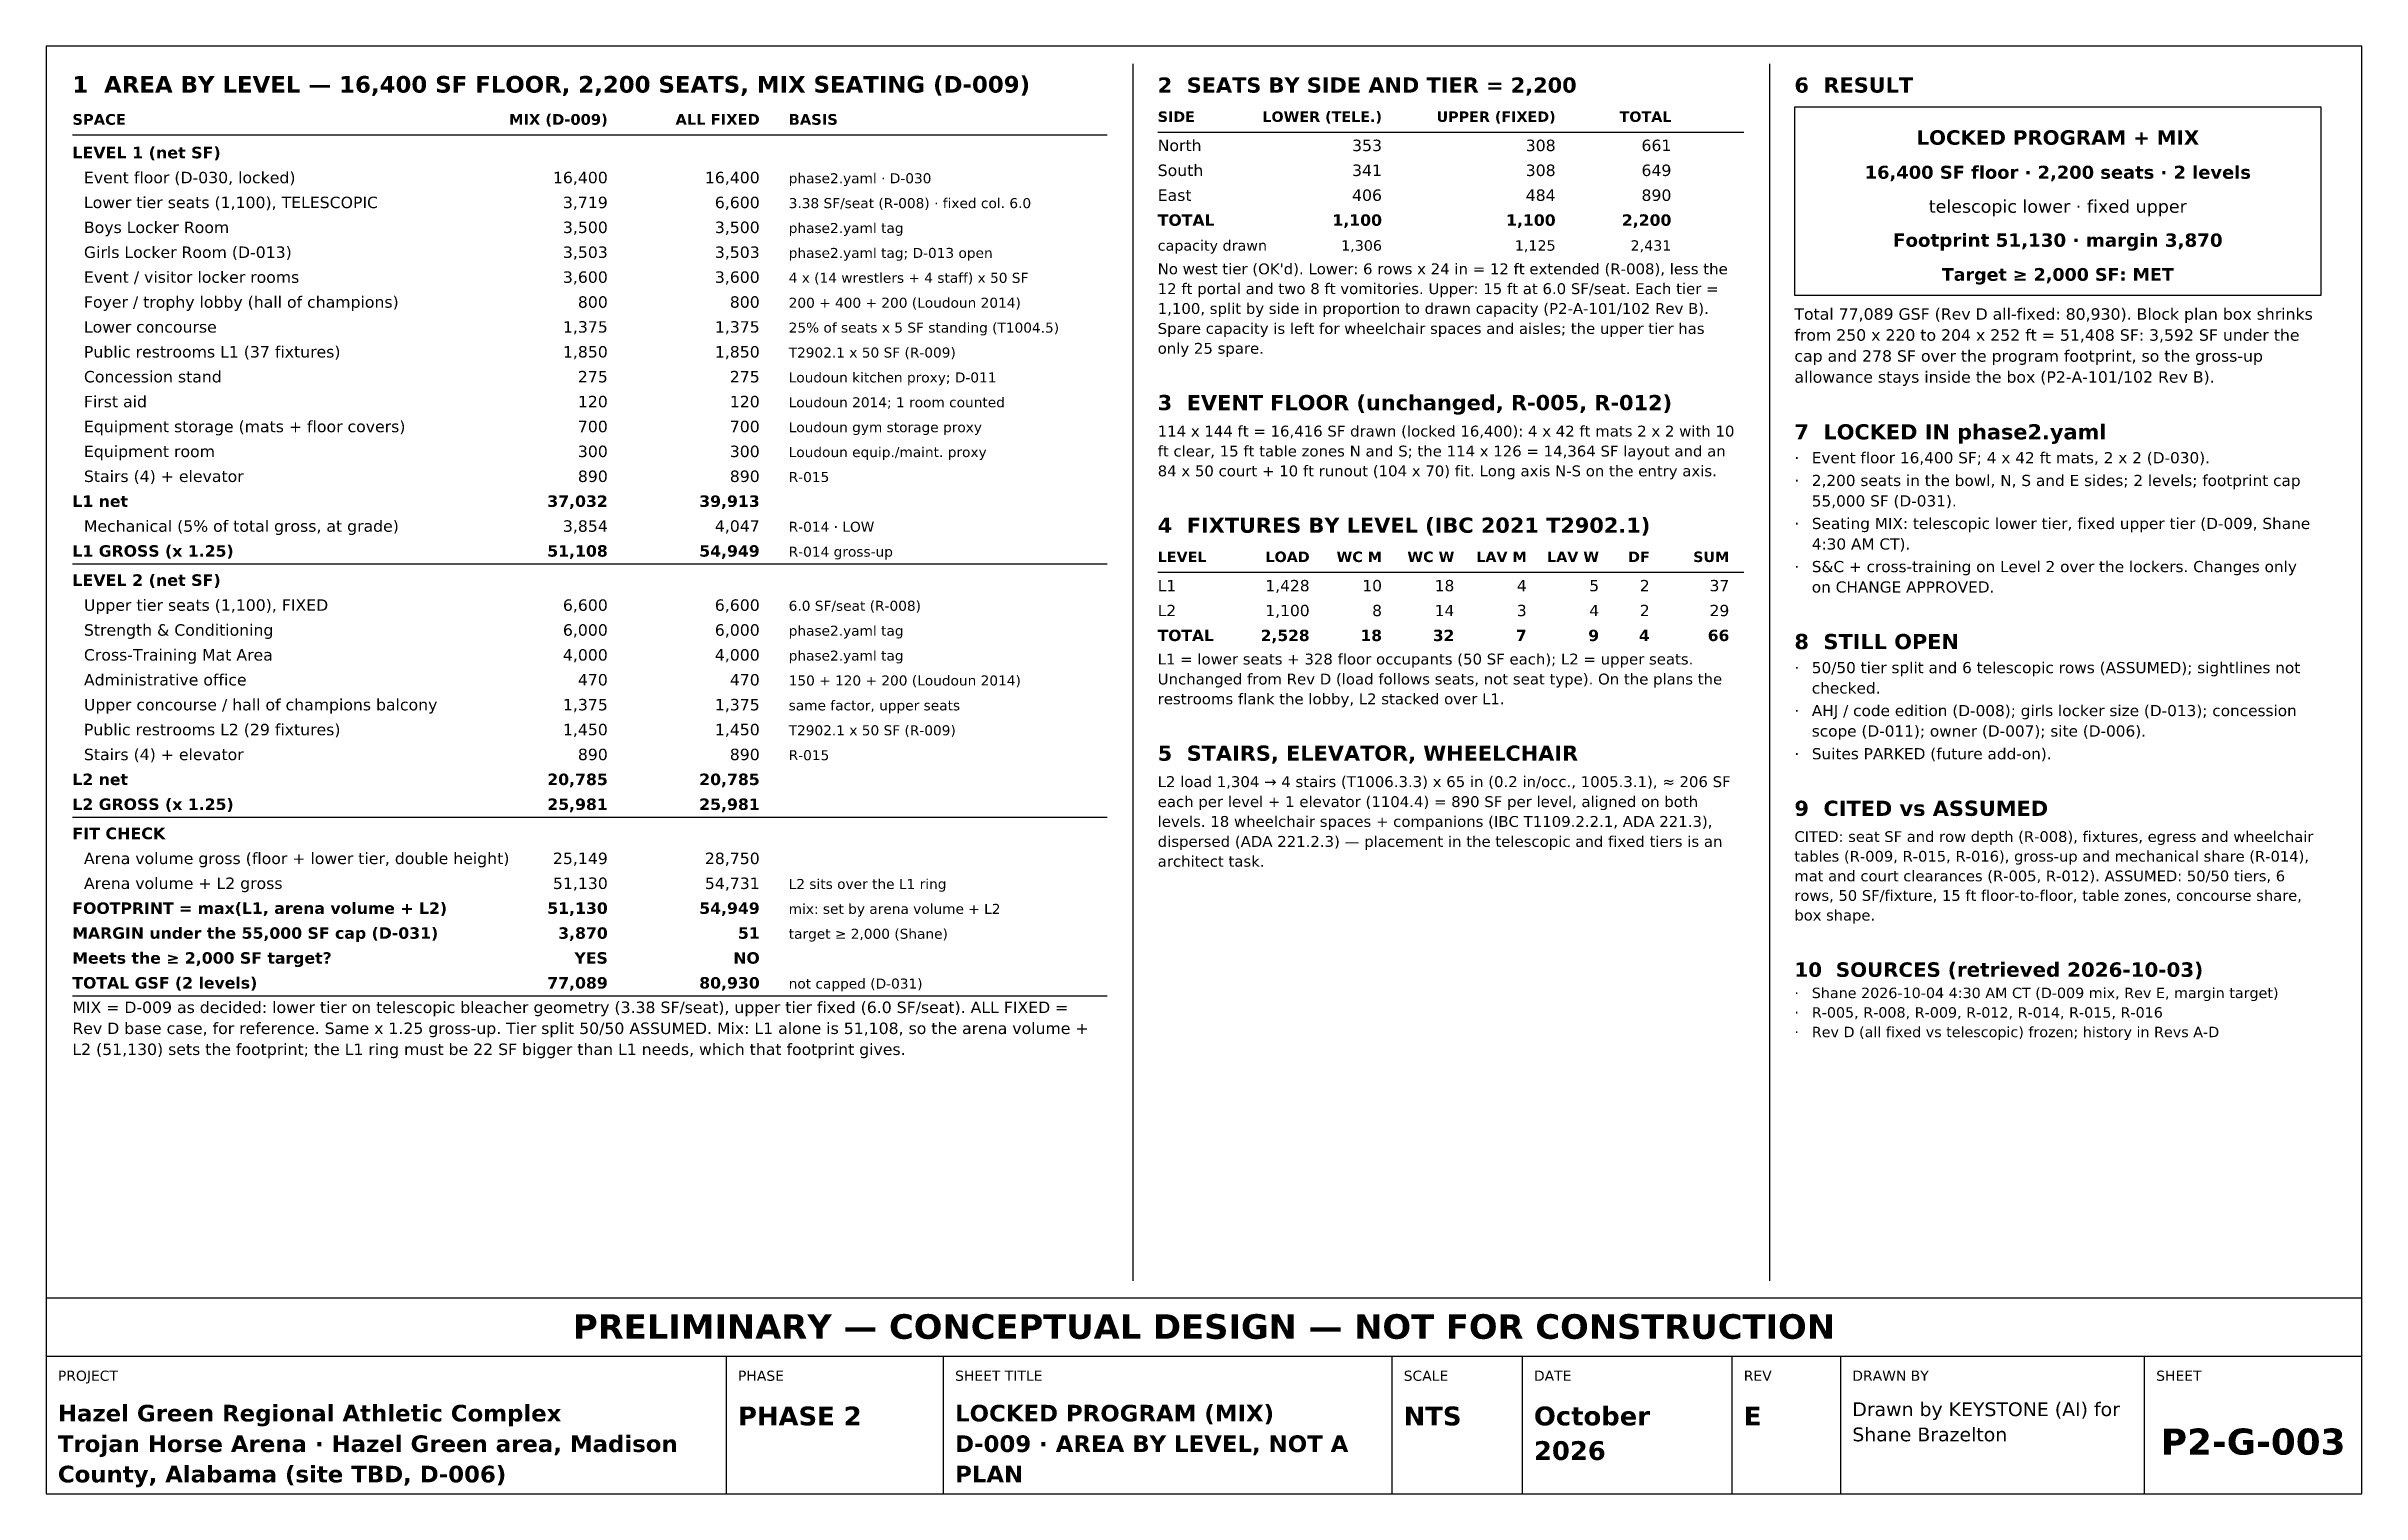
# Model space of a CAD drawing. Header units: inches. Extents: x 0.5 to 16.5, y 0.5 to 10.5.
import ezdxf
from ezdxf.enums import TextEntityAlignment as Align

# ---------------------------------------------------------------- set-up
doc = ezdxf.new("R2010")
doc.units = ezdxf.units.IN
doc.header["$MEASUREMENT"] = 0
for name, color, linetype in [('A-ANNO-TABL', 7, 'Continuous'), ('A-ANNO-TEXT', 7, 'Continuous'), ('G-ANNO-TTLB', 7, 'Continuous')]:
    doc.layers.add(name, color=color, linetype=linetype)
doc.styles.add('KS-BOLD', font='DejaVuSans-Bold.ttf')
doc.styles.add('KS-REG', font='DejaVuSans.ttf')

msp = doc.modelspace()

# ---------------------------------------------------------------- linework, layer by layer
at = {"layer": 'A-ANNO-TABL'}
for p, q in [((0.68, 9.888), (7.83, 9.888)), ((8.18, 9.908), (12.23, 9.908)), ((0.68, 6.924), (7.83, 6.924)), ((8.18, 6.867), (12.23, 6.867)), ((0.68, 5.174), (7.83, 5.174)), ((0.68, 3.94), (7.83, 3.94))]:
    msp.add_line(p, q, dxfattribs=at)
at = {"layer": 'A-ANNO-TEXT'}
for p, q in [((8.01, 1.97), (8.01, 10.38)), ((12.41, 1.97), (12.41, 10.38))]:
    msp.add_line(p, q, dxfattribs=at)
msp.add_lwpolyline([(12.58, 8.78), (16.22, 8.78), (16.22, 10.08), (12.58, 10.08)], close=True, dxfattribs=at)
at = {"layer": 'G-ANNO-TTLB'}
for p, q in [((0.5, 1.45), (16.5, 1.45)), ((5.2, 0.5), (5.2, 1.45)), ((6.7, 0.5), (6.7, 1.45)), ((9.8, 0.5), (9.8, 1.45)), ((10.7, 0.5), (10.7, 1.45)), ((12.15, 0.5), (12.15, 1.45)), ((12.9, 0.5), (12.9, 1.45)), ((15, 0.5), (15, 1.45))]:
    msp.add_line(p, q, dxfattribs=at)
for points in [[(0.5, 0.5), (16.5, 0.5), (16.5, 10.5), (0.5, 10.5)], [(0.5, 1.45), (16.5, 1.45), (16.5, 1.85), (0.5, 1.85)]]:
    msp.add_lwpolyline(points, close=True, dxfattribs=at)

# ---------------------------------------------------------------- texts
at = {"layer": 'A-ANNO-TABL'}
for s, height, style, p in [('SPACE', 0.074, 'KS-BOLD', (0.68, 9.958)), ('BASIS', 0.074, 'KS-BOLD', (5.63, 9.958)), ('SIDE', 0.072, 'KS-BOLD', (8.18, 9.978)), ('LEVEL 1 (net SF)', 0.08, 'KS-BOLD', (0.68, 9.726)), ('North', 0.079, 'KS-REG', (8.18, 9.776)), ('Event floor (D-030, locked)', 0.079, 'KS-REG', (0.76, 9.554)), ('phase2.yaml · D-030', 0.069, 'KS-REG', (5.63, 9.554)), ('South', 0.079, 'KS-REG', (8.18, 9.604)), ('Lower tier seats (1,100), TELESCOPIC', 0.079, 'KS-REG', (0.76, 9.382)), ('3.38 SF/seat (R-008) · fixed col. 6.0', 0.069, 'KS-REG', (5.63, 9.382)), ('East', 0.079, 'KS-REG', (8.18, 9.432)), ('Boys Locker Room', 0.079, 'KS-REG', (0.76, 9.21)), ('phase2.yaml tag', 0.069, 'KS-REG', (5.63, 9.21)), ('TOTAL', 0.079, 'KS-BOLD', (8.18, 9.26)), ('Girls Locker Room (D-013)', 0.079, 'KS-REG', (0.76, 9.038)), ('capacity drawn', 0.072, 'KS-REG', (8.18, 9.088)), ('phase2.yaml tag; D-013 open', 0.069, 'KS-REG', (5.63, 9.038)), ('Event / visitor locker rooms', 0.079, 'KS-REG', (0.76, 8.866)), ('4 x (14 wrestlers + 4 staff) x 50 SF', 0.069, 'KS-REG', (5.63, 8.866)), ('Foyer / trophy lobby (hall of champions)', 0.079, 'KS-REG', (0.76, 8.694)), ('200 + 400 + 200 (Loudoun 2014)', 0.069, 'KS-REG', (5.63, 8.694)), ('Lower concourse', 0.079, 'KS-REG', (0.76, 8.522)), ('25% of seats x 5 SF standing (T1004.5)', 0.069, 'KS-REG', (5.63, 8.522)), ('Public restrooms L1 (37 fixtures)', 0.079, 'KS-REG', (0.76, 8.35)), ('T2902.1 x 50 SF (R-009)', 0.069, 'KS-REG', (5.63, 8.35)), ('Concession stand', 0.079, 'KS-REG', (0.76, 8.178)), ('Loudoun kitchen proxy; D-011', 0.069, 'KS-REG', (5.63, 8.178)), ('First aid', 0.079, 'KS-REG', (0.76, 8.006)), ('Loudoun 2014; 1 room counted', 0.069, 'KS-REG', (5.63, 8.006)), ('Equipment storage (mats + floor covers)', 0.079, 'KS-REG', (0.76, 7.834)), ('Loudoun gym storage proxy', 0.069, 'KS-REG', (5.63, 7.834)), ('Equipment room', 0.079, 'KS-REG', (0.76, 7.662)), ('Loudoun equip./maint. proxy', 0.069, 'KS-REG', (5.63, 7.662)), ('Stairs (4) + elevator', 0.079, 'KS-REG', (0.76, 7.49)), ('R-015', 0.069, 'KS-REG', (5.63, 7.49)), ('L1 net', 0.079, 'KS-BOLD', (0.68, 7.318)), ('Mechanical (5% of total gross, at grade)', 0.079, 'KS-REG', (0.76, 7.146)), ('R-014 · LOW', 0.069, 'KS-REG', (5.63, 7.146)), ('L1 GROSS (x 1.25)', 0.079, 'KS-BOLD', (0.68, 6.974)), ('R-014 gross-up', 0.069, 'KS-REG', (5.63, 6.974)), ('LEVEL', 0.072, 'KS-BOLD', (8.18, 6.937)), ('LEVEL 2 (net SF)', 0.08, 'KS-BOLD', (0.68, 6.772)), ('L1', 0.078, 'KS-REG', (8.18, 6.735)), ('Upper tier seats (1,100), FIXED', 0.079, 'KS-REG', (0.76, 6.6)), ('6.0 SF/seat (R-008)', 0.069, 'KS-REG', (5.63, 6.6)), ('L2', 0.078, 'KS-REG', (8.18, 6.563)), ('Strength & Conditioning', 0.079, 'KS-REG', (0.76, 6.428)), ('phase2.yaml tag', 0.069, 'KS-REG', (5.63, 6.428)), ('TOTAL', 0.078, 'KS-BOLD', (8.18, 6.391)), ('Cross-Training Mat Area', 0.079, 'KS-REG', (0.76, 6.256)), ('phase2.yaml tag', 0.069, 'KS-REG', (5.63, 6.256)), ('Administrative office', 0.079, 'KS-REG', (0.76, 6.084)), ('150 + 120 + 200 (Loudoun 2014)', 0.069, 'KS-REG', (5.63, 6.084)), ('Upper concourse / hall of champions balcony', 0.079, 'KS-REG', (0.76, 5.912)), ('same factor, upper seats', 0.069, 'KS-REG', (5.63, 5.912)), ('Public restrooms L2 (29 fixtures)', 0.079, 'KS-REG', (0.76, 5.74)), ('T2902.1 x 50 SF (R-009)', 0.069, 'KS-REG', (5.63, 5.74)), ('Stairs (4) + elevator', 0.079, 'KS-REG', (0.76, 5.568)), ('R-015', 0.069, 'KS-REG', (5.63, 5.568)), ('L2 net', 0.079, 'KS-BOLD', (0.68, 5.396)), ('L2 GROSS (x 1.25)', 0.079, 'KS-BOLD', (0.68, 5.224)), ('FIT CHECK', 0.08, 'KS-BOLD', (0.68, 5.022)), ('Arena volume gross (floor + lower tier, double height)', 0.079, 'KS-REG', (0.76, 4.85)), ('Arena volume + L2 gross', 0.079, 'KS-REG', (0.76, 4.678)), ('L2 sits over the L1 ring', 0.069, 'KS-REG', (5.63, 4.678)), ('FOOTPRINT = max(L1, arena volume + L2)', 0.079, 'KS-BOLD', (0.68, 4.506)), ('mix: set by arena volume + L2', 0.069, 'KS-REG', (5.63, 4.506)), ('MARGIN under the 55,000 SF cap (D-031)', 0.079, 'KS-BOLD', (0.68, 4.334)), ('target ≥ 2,000 (Shane)', 0.069, 'KS-REG', (5.63, 4.334)), ('Meets the ≥ 2,000 SF target?', 0.079, 'KS-BOLD', (0.68, 4.162)), ('TOTAL GSF (2 levels)', 0.079, 'KS-BOLD', (0.68, 3.99)), ('not capped (D-031)', 0.069, 'KS-REG', (5.63, 3.99))]:
    msp.add_text(s, height=height, dxfattribs=dict(at, style=style)).set_placement(p)
for s, height, style, p in [('MIX (D-009)', 0.074, 'KS-BOLD', (4.38, 9.958)), ('ALL FIXED', 0.074, 'KS-BOLD', (5.43, 9.958)), ('LOWER (TELE.)', 0.072, 'KS-BOLD', (9.73, 9.978)), ('UPPER (FIXED)', 0.072, 'KS-BOLD', (10.93, 9.978)), ('TOTAL', 0.072, 'KS-BOLD', (11.73, 9.978)), ('353', 0.079, 'KS-REG', (9.73, 9.776)), ('308', 0.079, 'KS-REG', (10.93, 9.776)), ('661', 0.079, 'KS-REG', (11.73, 9.776)), ('16,400', 0.079, 'KS-REG', (4.38, 9.554)), ('16,400', 0.079, 'KS-REG', (5.43, 9.554)), ('341', 0.079, 'KS-REG', (9.73, 9.604)), ('308', 0.079, 'KS-REG', (10.93, 9.604)), ('649', 0.079, 'KS-REG', (11.73, 9.604)), ('3,719', 0.079, 'KS-REG', (4.38, 9.382)), ('6,600', 0.079, 'KS-REG', (5.43, 9.382)), ('406', 0.079, 'KS-REG', (9.73, 9.432)), ('484', 0.079, 'KS-REG', (10.93, 9.432)), ('890', 0.079, 'KS-REG', (11.73, 9.432)), ('3,500', 0.079, 'KS-REG', (4.38, 9.21)), ('3,500', 0.079, 'KS-REG', (5.43, 9.21)), ('1,100', 0.079, 'KS-BOLD', (9.73, 9.26)), ('1,100', 0.079, 'KS-BOLD', (10.93, 9.26)), ('2,200', 0.079, 'KS-BOLD', (11.73, 9.26)), ('1,306', 0.072, 'KS-REG', (9.73, 9.088)), ('1,125', 0.072, 'KS-REG', (10.93, 9.088)), ('2,431', 0.072, 'KS-REG', (11.73, 9.088)), ('3,503', 0.079, 'KS-REG', (4.38, 9.038)), ('3,503', 0.079, 'KS-REG', (5.43, 9.038)), ('3,600', 0.079, 'KS-REG', (4.38, 8.866)), ('3,600', 0.079, 'KS-REG', (5.43, 8.866)), ('800', 0.079, 'KS-REG', (4.38, 8.694)), ('800', 0.079, 'KS-REG', (5.43, 8.694)), ('1,375', 0.079, 'KS-REG', (4.38, 8.522)), ('1,375', 0.079, 'KS-REG', (5.43, 8.522)), ('1,850', 0.079, 'KS-REG', (4.38, 8.35)), ('1,850', 0.079, 'KS-REG', (5.43, 8.35)), ('275', 0.079, 'KS-REG', (4.38, 8.178)), ('275', 0.079, 'KS-REG', (5.43, 8.178)), ('120', 0.079, 'KS-REG', (4.38, 8.006)), ('120', 0.079, 'KS-REG', (5.43, 8.006)), ('700', 0.079, 'KS-REG', (4.38, 7.834)), ('700', 0.079, 'KS-REG', (5.43, 7.834)), ('300', 0.079, 'KS-REG', (4.38, 7.662)), ('300', 0.079, 'KS-REG', (5.43, 7.662)), ('890', 0.079, 'KS-REG', (4.38, 7.49)), ('890', 0.079, 'KS-REG', (5.43, 7.49)), ('37,032', 0.079, 'KS-BOLD', (4.38, 7.318)), ('39,913', 0.079, 'KS-BOLD', (5.43, 7.318)), ('3,854', 0.079, 'KS-REG', (4.38, 7.146)), ('4,047', 0.079, 'KS-REG', (5.43, 7.146)), ('51,108', 0.079, 'KS-BOLD', (4.38, 6.974)), ('54,949', 0.079, 'KS-BOLD', (5.43, 6.974)), ('LOAD', 0.072, 'KS-BOLD', (9.23, 6.937)), ('WC M', 0.072, 'KS-BOLD', (9.73, 6.937)), ('WC W', 0.072, 'KS-BOLD', (10.23, 6.937)), ('LAV M', 0.072, 'KS-BOLD', (10.73, 6.937)), ('LAV W', 0.072, 'KS-BOLD', (11.23, 6.937)), ('DF', 0.072, 'KS-BOLD', (11.58, 6.937)), ('SUM', 0.072, 'KS-BOLD', (12.13, 6.937)), ('1,428', 0.078, 'KS-REG', (9.23, 6.735)), ('10', 0.078, 'KS-REG', (9.73, 6.735)), ('18', 0.078, 'KS-REG', (10.23, 6.735)), ('4', 0.078, 'KS-REG', (10.73, 6.735)), ('5', 0.078, 'KS-REG', (11.23, 6.735)), ('2', 0.078, 'KS-REG', (11.58, 6.735)), ('37', 0.078, 'KS-REG', (12.13, 6.735)), ('6,600', 0.079, 'KS-REG', (4.38, 6.6)), ('6,600', 0.079, 'KS-REG', (5.43, 6.6)), ('1,100', 0.078, 'KS-REG', (9.23, 6.563)), ('8', 0.078, 'KS-REG', (9.73, 6.563)), ('14', 0.078, 'KS-REG', (10.23, 6.563)), ('3', 0.078, 'KS-REG', (10.73, 6.563)), ('4', 0.078, 'KS-REG', (11.23, 6.563)), ('2', 0.078, 'KS-REG', (11.58, 6.563)), ('29', 0.078, 'KS-REG', (12.13, 6.563)), ('6,000', 0.079, 'KS-REG', (4.38, 6.428)), ('6,000', 0.079, 'KS-REG', (5.43, 6.428)), ('2,528', 0.078, 'KS-BOLD', (9.23, 6.391)), ('18', 0.078, 'KS-BOLD', (9.73, 6.391)), ('32', 0.078, 'KS-BOLD', (10.23, 6.391)), ('7', 0.078, 'KS-BOLD', (10.73, 6.391)), ('9', 0.078, 'KS-BOLD', (11.23, 6.391)), ('4', 0.078, 'KS-BOLD', (11.58, 6.391)), ('66', 0.078, 'KS-BOLD', (12.13, 6.391)), ('4,000', 0.079, 'KS-REG', (4.38, 6.256)), ('4,000', 0.079, 'KS-REG', (5.43, 6.256)), ('470', 0.079, 'KS-REG', (4.38, 6.084)), ('470', 0.079, 'KS-REG', (5.43, 6.084)), ('1,375', 0.079, 'KS-REG', (4.38, 5.912)), ('1,375', 0.079, 'KS-REG', (5.43, 5.912)), ('1,450', 0.079, 'KS-REG', (4.38, 5.74)), ('1,450', 0.079, 'KS-REG', (5.43, 5.74)), ('890', 0.079, 'KS-REG', (4.38, 5.568)), ('890', 0.079, 'KS-REG', (5.43, 5.568)), ('20,785', 0.079, 'KS-BOLD', (4.38, 5.396)), ('20,785', 0.079, 'KS-BOLD', (5.43, 5.396)), ('25,981', 0.079, 'KS-BOLD', (4.38, 5.224)), ('25,981', 0.079, 'KS-BOLD', (5.43, 5.224)), ('25,149', 0.079, 'KS-REG', (4.38, 4.85)), ('28,750', 0.079, 'KS-REG', (5.43, 4.85)), ('51,130', 0.079, 'KS-REG', (4.38, 4.678)), ('54,731', 0.079, 'KS-REG', (5.43, 4.678)), ('51,130', 0.079, 'KS-BOLD', (4.38, 4.506)), ('54,949', 0.079, 'KS-BOLD', (5.43, 4.506)), ('3,870', 0.079, 'KS-BOLD', (4.38, 4.334)), ('51', 0.079, 'KS-BOLD', (5.43, 4.334)), ('YES', 0.079, 'KS-BOLD', (4.38, 4.162)), ('NO', 0.079, 'KS-BOLD', (5.43, 4.162)), ('77,089', 0.079, 'KS-BOLD', (4.38, 3.99)), ('80,930', 0.079, 'KS-BOLD', (5.43, 3.99))]:
    msp.add_text(s, height=height, dxfattribs=dict(at, style=style)).set_placement(p, align=Align.RIGHT)
at = {"layer": 'A-ANNO-TEXT'}
for s, height, style, p in [('1  AREA BY LEVEL — 16,400 SF FLOOR, 2,200 SEATS, MIX SEATING (D-009)', 0.115, 'KS-BOLD', (0.68, 10.18)), ('2  SEATS BY SIDE AND TIER = 2,200', 0.105, 'KS-BOLD', (8.18, 10.18)), ('6  RESULT', 0.105, 'KS-BOLD', (12.58, 10.18)), ("No west tier (OK'd). Lower: 6 rows x 24 in = 12 ft extended (R-008), less the", 0.075, 'KS-REG', (8.18, 8.925)), ('12 ft portal and two 8 ft vomitories. Upper: 15 ft at 6.0 SF/seat. Each tier =', 0.075, 'KS-REG', (8.18, 8.788)), ('1,100, split by side in proportion to drawn capacity (P2-A-101/102 Rev B).', 0.075, 'KS-REG', (8.18, 8.651)), ('Total 77,089 GSF (Rev D all-fixed: 80,930). Block plan box shrinks', 0.079, 'KS-REG', (12.58, 8.611)), ('Spare capacity is left for wheelchair spaces and aisles; the upper tier has', 0.075, 'KS-REG', (8.18, 8.513)), ('from 250 x 220 to 204 x 252 ft = 51,408 SF: 3,592 SF under the', 0.079, 'KS-REG', (12.58, 8.466)), ('only 25 spare.', 0.075, 'KS-REG', (8.18, 8.376)), ('cap and 278 SF over the program footprint, so the gross-up', 0.079, 'KS-REG', (12.58, 8.321)), ('allowance stays inside the box (P2-A-101/102 Rev B).', 0.079, 'KS-REG', (12.58, 8.176)), ('3  EVENT FLOOR (unchanged, R-005, R-012)', 0.105, 'KS-BOLD', (8.18, 7.986)), ('114 x 144 ft = 16,416 SF drawn (locked 16,400): 4 x 42 ft mats 2 x 2 with 10', 0.075, 'KS-REG', (8.18, 7.804)), ('7  LOCKED IN phase2.yaml', 0.105, 'KS-BOLD', (12.58, 7.784)), ('ft clear, 15 ft table zones N and S; the 114 x 126 = 14,364 SF layout and an', 0.075, 'KS-REG', (8.18, 7.666)), ('Event floor 16,400 SF; 4 x 42 ft mats, 2 x 2 (D-030).', 0.077, 'KS-REG', (12.7, 7.619)), ('84 x 50 court + 10 ft runout (104 x 70) fit. Long axis N-S on the entry axis.', 0.075, 'KS-REG', (8.18, 7.529)), ('·', 0.077, 'KS-REG', (12.58, 7.619)), ('2,200 seats in the bowl, N, S and E sides; 2 levels; footprint cap', 0.077, 'KS-REG', (12.7, 7.462)), ('·', 0.077, 'KS-REG', (12.58, 7.462)), ('55,000 SF (D-031).', 0.077, 'KS-REG', (12.7, 7.321)), ('4  FIXTURES BY LEVEL (IBC 2021 T2902.1)', 0.105, 'KS-BOLD', (8.18, 7.139)), ('·', 0.077, 'KS-REG', (12.58, 7.165)), ('Seating MIX: telescopic lower tier, fixed upper tier (D-009, Shane', 0.077, 'KS-REG', (12.7, 7.165)), ('4:30 AM CT).', 0.077, 'KS-REG', (12.7, 7.023)), ('·', 0.077, 'KS-REG', (12.58, 6.867)), ('S&C + cross-training on Level 2 over the lockers. Changes only', 0.077, 'KS-REG', (12.7, 6.867)), ('on CHANGE APPROVED.', 0.077, 'KS-REG', (12.7, 6.726)), ('8  STILL OPEN', 0.105, 'KS-BOLD', (12.58, 6.335)), ('L1 = lower seats + 328 floor occupants (50 SF each); L2 = upper seats.', 0.075, 'KS-REG', (8.18, 6.229)), ('50/50 tier split and 6 telescopic rows (ASSUMED); sightlines not', 0.077, 'KS-REG', (12.7, 6.169)), ('Unchanged from Rev D (load follows seats, not seat type). On the plans the', 0.075, 'KS-REG', (8.18, 6.091)), ('·', 0.077, 'KS-REG', (12.58, 6.169)), ('checked.', 0.077, 'KS-REG', (12.7, 6.028)), ('restrooms flank the lobby, L2 stacked over L1.', 0.075, 'KS-REG', (8.18, 5.954)), ('AHJ / code edition (D-008); girls locker size (D-013); concession', 0.077, 'KS-REG', (12.7, 5.872)), ('·', 0.077, 'KS-REG', (12.58, 5.872)), ('scope (D-011); owner (D-007); site (D-006).', 0.077, 'KS-REG', (12.7, 5.731)), ('5  STAIRS, ELEVATOR, WHEELCHAIR', 0.105, 'KS-BOLD', (8.18, 5.564)), ('·', 0.077, 'KS-REG', (12.58, 5.574)), ('Suites PARKED (future add-on).', 0.077, 'KS-REG', (12.7, 5.574)), ('L2 load 1,304 → 4 stairs (T1006.3.3) x 65 in (0.2 in/occ., 1005.3.1), ≈ 206 SF', 0.075, 'KS-REG', (8.18, 5.382)), ('each per level + 1 elevator (1104.4) = 890 SF per level, aligned on both', 0.075, 'KS-REG', (8.18, 5.244)), ('9  CITED vs ASSUMED', 0.105, 'KS-BOLD', (12.58, 5.183)), ('levels. 18 wheelchair spaces + companions (IBC T1109.2.2.1, ADA 221.3),', 0.075, 'KS-REG', (8.18, 5.107)), ('dispersed (ADA 221.2.3) — placement in the telescopic and fixed tiers is an', 0.075, 'KS-REG', (8.18, 4.969)), ('CITED: seat SF and row depth (R-008), fixtures, egress and wheelchair', 0.074, 'KS-REG', (12.58, 5.003)), ('architect task.', 0.075, 'KS-REG', (8.18, 4.832)), ('tables (R-009, R-015, R-016), gross-up and mechanical share (R-014),', 0.074, 'KS-REG', (12.58, 4.867)), ('mat and court clearances (R-005, R-012). ASSUMED: 50/50 tiers, 6', 0.074, 'KS-REG', (12.58, 4.731)), ('rows, 50 SF/fixture, 15 ft floor-to-floor, table zones, concourse share,', 0.074, 'KS-REG', (12.58, 4.596)), ('box shape.', 0.074, 'KS-REG', (12.58, 4.46)), ('10  SOURCES (retrieved 2026-10-03)', 0.1, 'KS-BOLD', (12.58, 4.071)), ('MIX = D-009 as decided: lower tier on telescopic bleacher geometry (3.38 SF/seat), upper tier fixed (6.0 SF/seat). ALL FIXED =', 0.079, 'KS-REG', (0.68, 3.821)), ('·', 0.072, 'KS-REG', (12.58, 3.924)), ('Shane 2026-10-04 4:30 AM CT (D-009 mix, Rev E, margin target)', 0.072, 'KS-REG', (12.7, 3.924)), ('R-005, R-008, R-009, R-012, R-014, R-015, R-016', 0.072, 'KS-REG', (12.7, 3.789)), ('Rev D base case, for reference. Same x 1.25 gross-up. Tier split 50/50 ASSUMED. Mix: L1 alone is 51,108, so the arena volume +', 0.079, 'KS-REG', (0.68, 3.676)), ('·', 0.072, 'KS-REG', (12.58, 3.789)), ('·', 0.072, 'KS-REG', (12.58, 3.654)), ('Rev D (all fixed vs telescopic) frozen; history in Revs A-D', 0.072, 'KS-REG', (12.7, 3.654)), ('L2 (51,130) sets the footprint; the L1 ring must be 22 SF bigger than L1 needs, which that footprint gives.', 0.079, 'KS-REG', (0.68, 3.531))]:
    msp.add_text(s, height=height, dxfattribs=dict(at, style=style)).set_placement(p)
for s, height, style, p in [('LOCKED PROGRAM + MIX', 0.1, 'KS-BOLD', (14.4, 9.82)), ('16,400 SF floor · 2,200 seats · 2 levels', 0.09, 'KS-BOLD', (14.4, 9.585)), ('telescopic lower · fixed upper', 0.088, 'KS-REG', (14.4, 9.35)), ('Footprint 51,130 · margin 3,870', 0.092, 'KS-BOLD', (14.4, 9.115)), ('Target ≥ 2,000 SF: MET', 0.088, 'KS-BOLD', (14.4, 8.88))]:
    msp.add_text(s, height=height, dxfattribs=dict(at, style=style)).set_placement(p, align=Align.CENTER)
at = {"layer": 'G-ANNO-TTLB', "style": 'KS-BOLD'}
for s, height, p in [('PRELIMINARY — CONCEPTUAL DESIGN — NOT FOR CONSTRUCTION', 0.17, (8.5, 1.57)), ('P2-G-003', 0.18, (15.75, 0.77))]:
    msp.add_text(s, height=height, dxfattribs=at).set_placement(p, align=Align.CENTER)
at = {"layer": 'G-ANNO-TTLB'}
for s, height, style, p in [('PROJECT', 0.07, 'KS-REG', (0.58, 1.28)), ('PHASE', 0.07, 'KS-REG', (5.28, 1.28)), ('SHEET TITLE', 0.07, 'KS-REG', (6.78, 1.28)), ('SCALE', 0.07, 'KS-REG', (9.88, 1.28)), ('DATE', 0.07, 'KS-REG', (10.78, 1.28)), ('REV', 0.07, 'KS-REG', (12.23, 1.28)), ('DRAWN BY', 0.07, 'KS-REG', (12.98, 1.28)), ('SHEET', 0.07, 'KS-REG', (15.08, 1.28)), ('Drawn by KEYSTONE (AI) for', 0.095, 'KS-REG', (12.98, 1.036)), ('Hazel Green Regional Athletic Complex', 0.115, 'KS-BOLD', (0.58, 0.999)), ('PHASE 2', 0.13, 'KS-BOLD', (5.28, 0.972)), ('LOCKED PROGRAM (MIX)', 0.115, 'KS-BOLD', (6.78, 0.999)), ('NTS', 0.13, 'KS-BOLD', (9.88, 0.972)), ('October', 0.13, 'KS-BOLD', (10.78, 0.972)), ('E', 0.13, 'KS-BOLD', (12.23, 0.972)), ('Shane Brazelton', 0.095, 'KS-REG', (12.98, 0.862)), ('Trojan Horse Arena · Hazel Green area, Madison', 0.115, 'KS-BOLD', (0.58, 0.788)), ('D-009 · AREA BY LEVEL, NOT A', 0.115, 'KS-BOLD', (6.78, 0.788)), ('2026', 0.13, 'KS-BOLD', (10.78, 0.733)), ('County, Alabama (site TBD, D-006)', 0.115, 'KS-BOLD', (0.58, 0.578)), ('PLAN', 0.115, 'KS-BOLD', (6.78, 0.578))]:
    msp.add_text(s, height=height, dxfattribs=dict(at, style=style)).set_placement(p)

doc.saveas('drawing.dxf')
